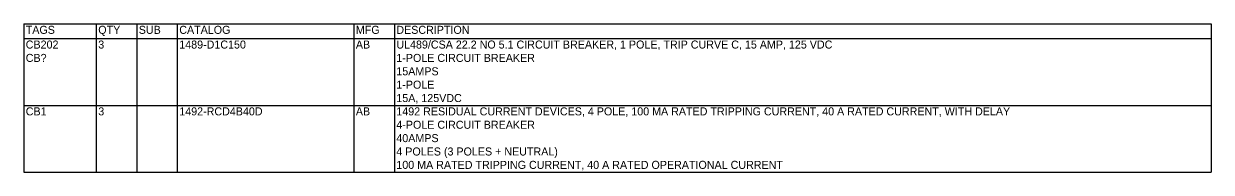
# Model space of a CAD drawing. Extents: x 5 to 926, y 5 to 285.
# Drawn here: x 629.2 to 925.9, y 8 to 45 of the extents above; entities that cross this region are included whole.
import ezdxf

# ---------------------------------------------------------------- set-up
doc = ezdxf.new("R2010")
doc.units = 0
doc.header["$LTSCALE"] = 10
doc.layers.add('MISC', color=4, linetype='Continuous')

# ---------------------------------------------------------------- blocks, each defined once
blk = doc.blocks.new('*T96')
at = {"layer": 'MISC', "color": 0, "linetype": 'ByBlock', "lineweight": -2, "transparency": 16777216}
for p, q in [((0, 0), (296.72, 0)), ((0, 0), (0, -37)), ((18.12, 0), (18.12, -37)), ((28.24, 0), (28.24, -37)), ((38.36, 0), (38.36, -37)), ((82.48, 0), (82.48, -37)), ((92.6, 0), (92.6, -37)), ((296.72, 0), (296.72, -37)), ((0, -3.67), (296.72, -3.67)), ((0, -20.33), (296.72, -20.33)), ((0, -37), (296.72, -37))]:
    blk.add_line(p, q, dxfattribs=at)
at = {"layer": 'MISC', "color": 0, "transparency": 16777216, "char_height": 2, "attachment_point": 1}
for s, insert, width in [('TAGS', (0.5, -0.5), 17.12), ('QTY', (18.62, -0.5), 9.12), ('SUB', (28.74, -0.5), 9.12), ('CATALOG', (38.86, -0.5), 43.12), ('MFG', (82.98, -0.5), 9.12), ('DESCRIPTION', (93.1, -0.5), 203.12), ('CB202\\PCB?\\P\\P\\P', (0.5, -4.17), 17.12), ('3\\P\\P\\P\\P', (18.62, -4.17), 9.12), ('\\P\\P\\P\\P', (28.74, -4.17), 9.12), ('1489-D1C150\\P\\P\\P\\P', (38.86, -4.17), 43.12), ('AB\\P\\P\\P\\P', (82.98, -4.17), 9.12), ('UL489/CSA 22.2 NO 5.1 CIRCUIT BREAKER, 1 POLE, TRIP CURVE C, 15 AMP, 125 VDC\\P1-POLE CIRCUIT BREAKER\\P15AMPS\\P1-POLE\\P15A, 125VDC', (93.1, -4.17), 203.12), ('CB1\\P\\P\\P\\P', (0.5, -20.83), 17.12), ('3\\P\\P\\P\\P', (18.62, -20.83), 9.12), ('\\P\\P\\P\\P', (28.74, -20.83), 9.12), ('1492-RCD4B40D\\P\\P\\P\\P', (38.86, -20.83), 43.12), ('AB\\P\\P\\P\\P', (82.98, -20.83), 9.12), ('1492 RESIDUAL CURRENT DEVICES, 4 POLE, 100 MA RATED TRIPPING CURRENT, 40 A RATED CURRENT, WITH DELAY\\P4-POLE CIRCUIT BREAKER\\P40AMPS\\P4 POLES (3 POLES + NEUTRAL)\\P100 MA RATED TRIPPING CURRENT, 40 A RATED OPERATIONAL CURRENT', (93.1, -20.83), 203.12)]:
    blk.add_mtext(s, dxfattribs=dict(at, insert=insert, width=width))

msp = doc.modelspace()

# ---------------------------------------------------------------- block references
msp.add_blockref('*T96', (629.18, 44.96))

doc.saveas('drawing.dxf')
